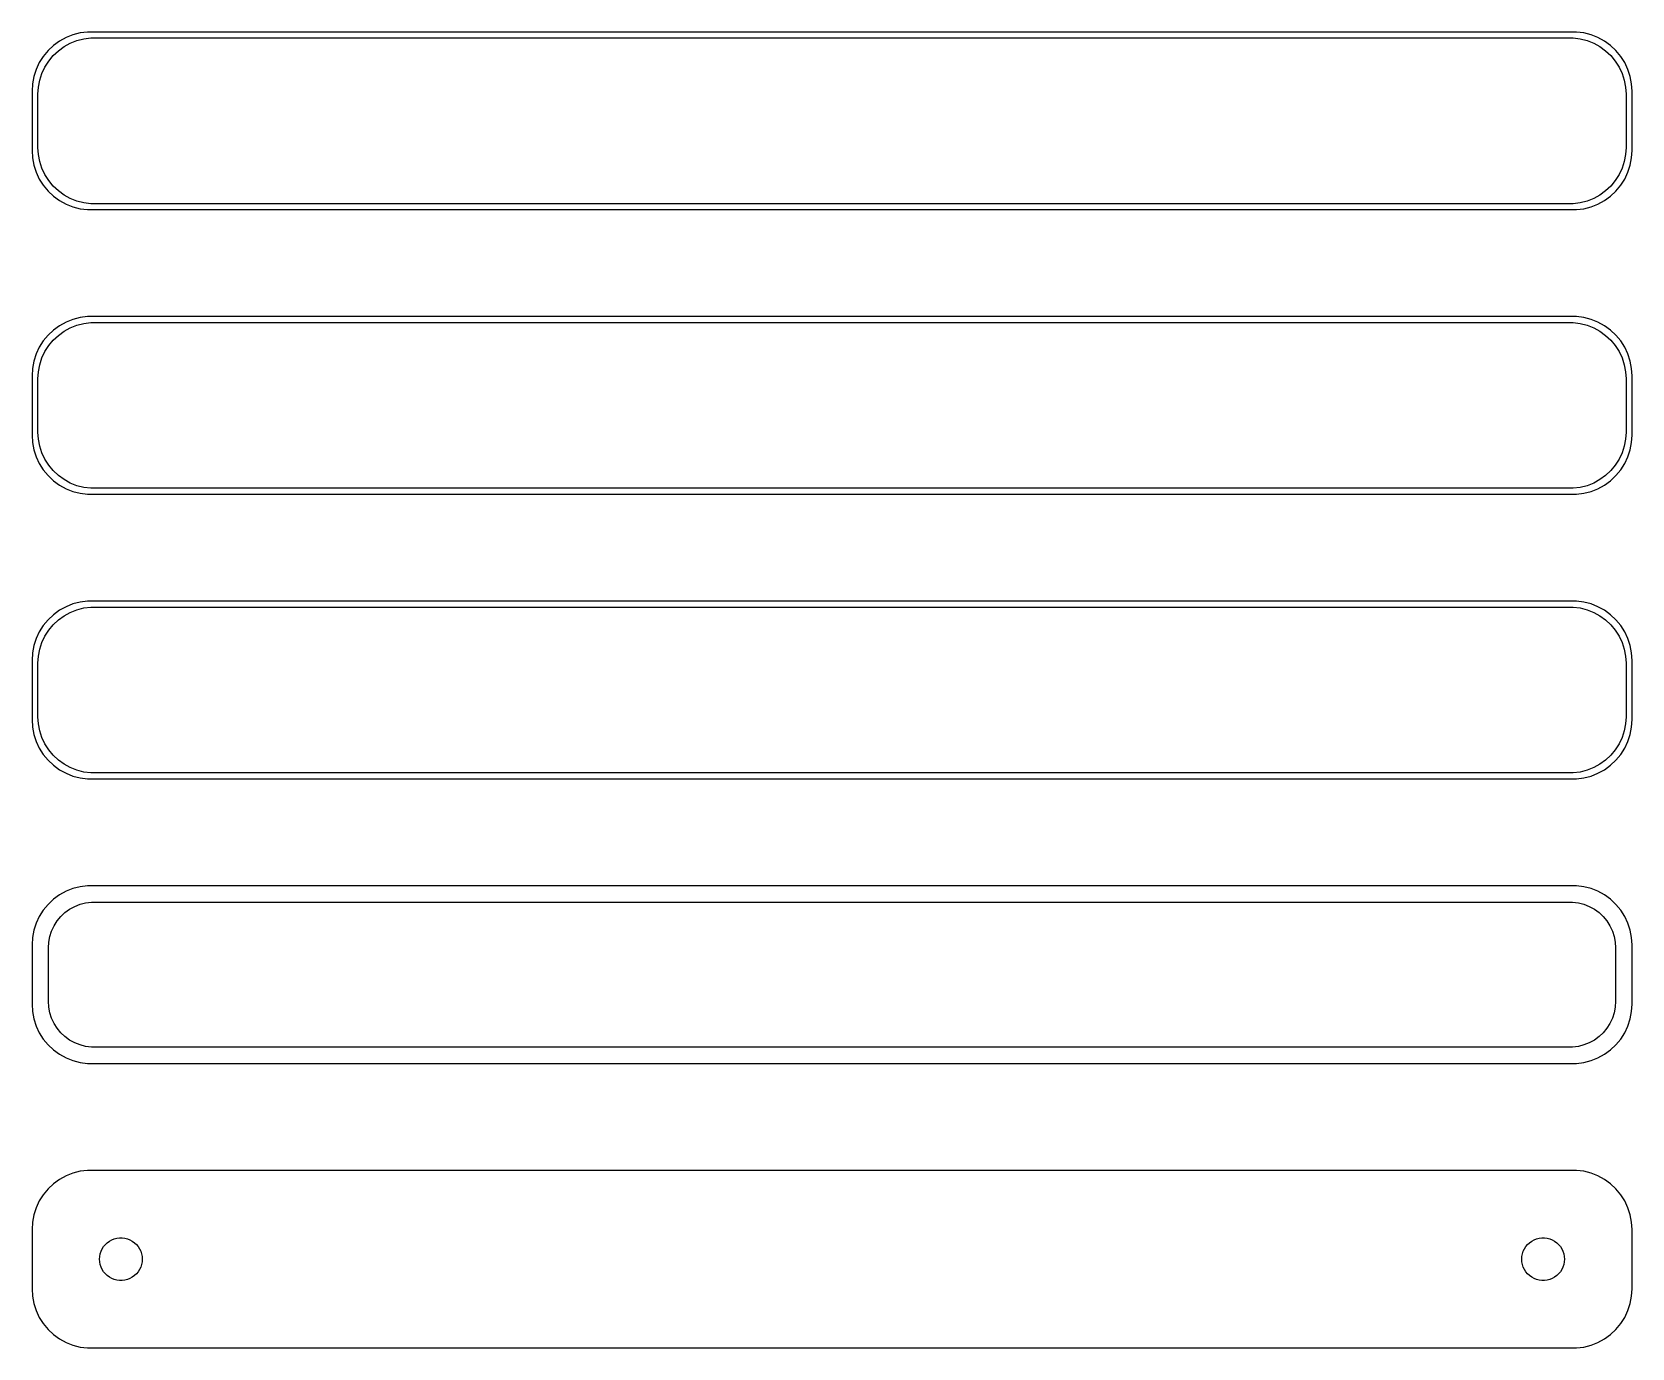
# Model space of a CAD drawing. Header units: metres. Extents: x -68 to 68, y 89 to 199.
import ezdxf

# ---------------------------------------------------------------- set-up
doc = ezdxf.new("R2010")
doc.units = ezdxf.units.M

msp = doc.modelspace()

# ---------------------------------------------------------------- linework, layer by layer
for p, q in [((-65.1791, 198.722), (-65.6871, 198.353)), ((-64.6289, 199.024), (-65.1791, 198.722)), ((-64.7952, 198.261), (-64.2724, 198.548)), ((-64.0451, 199.255), (-64.6289, 199.024)), ((-64.2724, 198.548), (-63.7178, 198.768)), ((-63.4369, 199.411), (-64.0451, 199.255)), ((-63.7178, 198.768), (-63.1401, 198.916)), ((-62.8139, 199.49), (-63.4369, 199.411)), ((-63.1401, 198.916), (-62.5482, 198.991)), ((62.8139, 199.49), (-62.8139, 199.49)), ((-62.5482, 198.991), (62.5482, 198.991)), ((62.5482, 198.991), (63.1401, 198.916)), ((63.4369, 199.411), (62.8139, 199.49)), ((63.1401, 198.916), (63.7178, 198.768)), ((64.0451, 199.255), (63.4369, 199.411)), ((63.7178, 198.768), (64.2724, 198.548)), ((64.6289, 199.024), (64.0451, 199.255)), ((64.2724, 198.548), (64.7952, 198.261)), ((65.1791, 198.722), (64.6289, 199.024)), ((65.6871, 198.353), (65.1791, 198.722)), ((-66.5451, 197.439), (-66.8815, 196.909)), ((-66.1448, 197.923), (-66.5451, 197.439)), ((-65.6871, 198.353), (-66.1448, 197.923)), ((-66.0928, 197.042), (-65.7126, 197.502)), ((-65.7126, 197.502), (-65.2778, 197.91)), ((-65.2778, 197.91), (-64.7952, 198.261)), ((64.7952, 198.261), (65.2778, 197.91)), ((65.2778, 197.91), (65.7126, 197.502)), ((66.1448, 197.923), (65.6871, 198.353)), ((65.7126, 197.502), (66.0928, 197.042)), ((66.5451, 197.439), (66.1448, 197.923)), ((66.8815, 196.909), (66.5451, 197.439)), ((-67.1489, 196.341), (-67.3429, 195.743)), ((-66.8815, 196.909), (-67.1489, 196.341)), ((-66.8508, 195.431), (-66.6664, 195.999)), ((-66.6664, 195.999), (-66.4125, 196.538)), ((-66.4125, 196.538), (-66.0928, 197.042)), ((66.0928, 197.042), (66.4125, 196.538)), ((66.4125, 196.538), (66.6664, 195.999)), ((66.6664, 195.999), (66.8508, 195.431)), ((67.1489, 196.341), (66.8815, 196.909)), ((67.3429, 195.743), (67.1489, 196.341)), ((-67.4606, 195.127), (-67.5, 194.5)), ((-67.5, 194.5), (-67.5, 189.5)), ((-67.3429, 195.743), (-67.4606, 195.127)), ((-67, 194.25), (-66.9625, 194.845)), ((-66.9625, 194.845), (-66.8508, 195.431)), ((66.8508, 195.431), (66.9625, 194.845)), ((66.9625, 194.845), (67, 194.25)), ((67.4606, 195.127), (67.3429, 195.743)), ((67.5, 194.5), (67.4606, 195.127)), ((67.5, 189.5), (67.5, 194.5)), ((-67, 189.75), (-67, 194.25)), ((67, 194.25), (67, 189.75)), ((-67.5, 189.5), (-67.4606, 188.873)), ((-66.9625, 189.155), (-67, 189.75)), ((-66.8508, 188.569), (-66.9625, 189.155)), ((66.9625, 189.155), (66.8508, 188.569)), ((67, 189.75), (66.9625, 189.155)), ((67.4606, 188.873), (67.5, 189.5)), ((-67.4606, 188.873), (-67.3429, 188.257)), ((-67.3429, 188.257), (-67.1489, 187.659)), ((-67.1489, 187.659), (-66.8815, 187.091)), ((-66.6664, 188.001), (-66.8508, 188.569)), ((-66.4125, 187.462), (-66.6664, 188.001)), ((66.6664, 188.001), (66.4125, 187.462)), ((66.8508, 188.569), (66.6664, 188.001)), ((66.8815, 187.091), (67.1489, 187.659)), ((67.1489, 187.659), (67.3429, 188.257)), ((67.3429, 188.257), (67.4606, 188.873)), ((-66.8815, 187.091), (-66.5451, 186.561)), ((-66.5451, 186.561), (-66.1448, 186.077)), ((-66.0928, 186.958), (-66.4125, 187.462)), ((-65.7126, 186.498), (-66.0928, 186.958)), ((-65.2778, 186.09), (-65.7126, 186.498)), ((65.7126, 186.498), (65.2778, 186.09)), ((66.0928, 186.958), (65.7126, 186.498)), ((66.4125, 187.462), (66.0928, 186.958)), ((66.1448, 186.077), (66.5451, 186.561)), ((66.5451, 186.561), (66.8815, 187.091)), ((-66.1448, 186.077), (-65.6871, 185.647)), ((-65.6871, 185.647), (-65.1791, 185.278)), ((-64.7952, 185.739), (-65.2778, 186.09)), ((-65.1791, 185.278), (-64.6289, 184.976)), ((-64.2724, 185.452), (-64.7952, 185.739)), ((-64.6289, 184.976), (-64.0451, 184.745)), ((-63.7178, 185.232), (-64.2724, 185.452)), ((-63.1401, 185.084), (-63.7178, 185.232)), ((-62.5482, 185.009), (-63.1401, 185.084)), ((62.5482, 185.009), (-62.5482, 185.009)), ((63.1401, 185.084), (62.5482, 185.009)), ((63.7178, 185.232), (63.1401, 185.084)), ((64.2724, 185.452), (63.7178, 185.232)), ((64.0451, 184.745), (64.6289, 184.976)), ((64.7952, 185.739), (64.2724, 185.452)), ((64.6289, 184.976), (65.1791, 185.278)), ((65.2778, 186.09), (64.7952, 185.739)), ((65.1791, 185.278), (65.6871, 185.647)), ((65.6871, 185.647), (66.1448, 186.077)), ((-64.0451, 184.745), (-63.4369, 184.589)), ((-63.4369, 184.589), (-62.8139, 184.51)), ((-62.8139, 184.51), (62.8139, 184.51)), ((62.8139, 184.51), (63.4369, 184.589)), ((63.4369, 184.589), (64.0451, 184.745)), ((-65.6871, 174.353), (-66.1448, 173.923)), ((-65.1791, 174.722), (-65.6871, 174.353)), ((-65.2778, 173.91), (-64.7952, 174.261)), ((-64.6289, 175.024), (-65.1791, 174.722)), ((-64.7952, 174.261), (-64.2724, 174.548)), ((-64.0451, 175.255), (-64.6289, 175.024)), ((-64.2724, 174.548), (-63.7178, 174.768)), ((-63.4369, 175.411), (-64.0451, 175.255)), ((-63.7178, 174.768), (-63.1401, 174.916)), ((-62.8139, 175.49), (-63.4369, 175.411)), ((-63.1401, 174.916), (-62.5482, 174.991)), ((62.8139, 175.49), (-62.8139, 175.49)), ((-62.5482, 174.991), (62.5482, 174.991)), ((62.5482, 174.991), (63.1401, 174.916)), ((63.4369, 175.411), (62.8139, 175.49)), ((63.1401, 174.916), (63.7178, 174.768)), ((64.0451, 175.255), (63.4369, 175.411)), ((63.7178, 174.768), (64.2724, 174.548)), ((64.6289, 175.024), (64.0451, 175.255)), ((64.2724, 174.548), (64.7952, 174.261)), ((65.1791, 174.722), (64.6289, 175.024)), ((64.7952, 174.261), (65.2778, 173.91)), ((65.6871, 174.353), (65.1791, 174.722)), ((66.1448, 173.923), (65.6871, 174.353)), ((-66.8815, 172.909), (-67.1489, 172.341)), ((-66.5451, 173.439), (-66.8815, 172.909)), ((-66.1448, 173.923), (-66.5451, 173.439)), ((-66.4125, 172.538), (-66.0928, 173.042)), ((-66.0928, 173.042), (-65.7126, 173.502)), ((-65.7126, 173.502), (-65.2778, 173.91)), ((65.2778, 173.91), (65.7126, 173.502)), ((65.7126, 173.502), (66.0928, 173.042)), ((66.0928, 173.042), (66.4125, 172.538)), ((66.5451, 173.439), (66.1448, 173.923)), ((66.8815, 172.909), (66.5451, 173.439)), ((67.1489, 172.341), (66.8815, 172.909)), ((-67.3429, 171.743), (-67.4606, 171.127)), ((-67.1489, 172.341), (-67.3429, 171.743)), ((-66.8508, 171.431), (-66.6664, 171.999)), ((-66.6664, 171.999), (-66.4125, 172.538)), ((66.4125, 172.538), (66.6664, 171.999)), ((66.6664, 171.999), (66.8508, 171.431)), ((67.3429, 171.743), (67.1489, 172.341)), ((67.4606, 171.127), (67.3429, 171.743)), ((-67.4606, 171.127), (-67.5, 170.5)), ((-67.5, 170.5), (-67.5, 165.5)), ((-67, 170.25), (-66.9625, 170.845)), ((-67, 165.75), (-67, 170.25)), ((-66.9625, 170.845), (-66.8508, 171.431)), ((66.8508, 171.431), (66.9625, 170.845)), ((66.9625, 170.845), (67, 170.25)), ((67, 170.25), (67, 165.75)), ((67.5, 170.5), (67.4606, 171.127)), ((67.5, 165.5), (67.5, 170.5)), ((-67.5, 165.5), (-67.4606, 164.873)), ((-67.4606, 164.873), (-67.3429, 164.257)), ((-66.9625, 165.155), (-67, 165.75)), ((-66.8508, 164.569), (-66.9625, 165.155)), ((66.9625, 165.155), (66.8508, 164.569)), ((67, 165.75), (66.9625, 165.155)), ((67.3429, 164.257), (67.4606, 164.873)), ((67.4606, 164.873), (67.5, 165.5)), ((-67.3429, 164.257), (-67.1489, 163.659)), ((-67.1489, 163.659), (-66.8815, 163.091)), ((-66.6664, 164.001), (-66.8508, 164.569)), ((-66.4125, 163.462), (-66.6664, 164.001)), ((-66.0928, 162.958), (-66.4125, 163.462)), ((66.4125, 163.462), (66.0928, 162.958)), ((66.6664, 164.001), (66.4125, 163.462)), ((66.8508, 164.569), (66.6664, 164.001)), ((66.8815, 163.091), (67.1489, 163.659)), ((67.1489, 163.659), (67.3429, 164.257)), ((-66.8815, 163.091), (-66.5451, 162.561)), ((-66.5451, 162.561), (-66.1448, 162.077)), ((-66.1448, 162.077), (-65.6871, 161.647)), ((-65.7126, 162.498), (-66.0928, 162.958)), ((-65.2778, 162.09), (-65.7126, 162.498)), ((-64.7952, 161.739), (-65.2778, 162.09)), ((65.2778, 162.09), (64.7952, 161.739)), ((65.7126, 162.498), (65.2778, 162.09)), ((65.6871, 161.647), (66.1448, 162.077)), ((66.0928, 162.958), (65.7126, 162.498)), ((66.1448, 162.077), (66.5451, 162.561)), ((66.5451, 162.561), (66.8815, 163.091)), ((-65.6871, 161.647), (-65.1791, 161.278)), ((-65.1791, 161.278), (-64.6289, 160.976)), ((-64.2724, 161.452), (-64.7952, 161.739)), ((-64.6289, 160.976), (-64.0451, 160.745)), ((-63.7178, 161.232), (-64.2724, 161.452)), ((-64.0451, 160.745), (-63.4369, 160.589)), ((-63.1401, 161.084), (-63.7178, 161.232)), ((-62.5482, 161.009), (-63.1401, 161.084)), ((62.5482, 161.009), (-62.5482, 161.009)), ((63.1401, 161.084), (62.5482, 161.009)), ((63.7178, 161.232), (63.1401, 161.084)), ((63.4369, 160.589), (64.0451, 160.745)), ((64.2724, 161.452), (63.7178, 161.232)), ((64.0451, 160.745), (64.6289, 160.976)), ((64.7952, 161.739), (64.2724, 161.452)), ((64.6289, 160.976), (65.1791, 161.278)), ((65.1791, 161.278), (65.6871, 161.647)), ((-63.4369, 160.589), (-62.8139, 160.51)), ((-62.8139, 160.51), (62.8139, 160.51)), ((62.8139, 160.51), (63.4369, 160.589)), ((-64.0451, 151.255), (-64.6289, 151.024)), ((-63.4369, 151.411), (-64.0451, 151.255)), ((-62.8139, 151.49), (-63.4369, 151.411)), ((62.8139, 151.49), (-62.8139, 151.49)), ((63.4369, 151.411), (62.8139, 151.49)), ((64.0451, 151.255), (63.4369, 151.411)), ((64.6289, 151.024), (64.0451, 151.255)), ((-66.1448, 149.923), (-66.5451, 149.439)), ((-65.6871, 150.353), (-66.1448, 149.923)), ((-65.7126, 149.502), (-65.2778, 149.91)), ((-65.1791, 150.722), (-65.6871, 150.353)), ((-65.2778, 149.91), (-64.7952, 150.261)), ((-64.6289, 151.024), (-65.1791, 150.722)), ((-64.7952, 150.261), (-64.2724, 150.548)), ((-64.2724, 150.548), (-63.7178, 150.768)), ((-63.7178, 150.768), (-63.1401, 150.916)), ((-63.1401, 150.916), (-62.5482, 150.991)), ((-62.5482, 150.991), (62.5482, 150.991)), ((62.5482, 150.991), (63.1401, 150.916)), ((63.1401, 150.916), (63.7178, 150.768)), ((63.7178, 150.768), (64.2724, 150.548)), ((64.2724, 150.548), (64.7952, 150.261)), ((65.1791, 150.722), (64.6289, 151.024)), ((64.7952, 150.261), (65.2778, 149.91)), ((65.6871, 150.353), (65.1791, 150.722)), ((65.2778, 149.91), (65.7126, 149.502)), ((66.1448, 149.923), (65.6871, 150.353)), ((66.5451, 149.439), (66.1448, 149.923)), ((-66.8815, 148.909), (-67.1489, 148.341)), ((-66.5451, 149.439), (-66.8815, 148.909)), ((-66.6664, 147.999), (-66.4125, 148.538)), ((-66.4125, 148.538), (-66.0928, 149.042)), ((-66.0928, 149.042), (-65.7126, 149.502)), ((65.7126, 149.502), (66.0928, 149.042)), ((66.0928, 149.042), (66.4125, 148.538)), ((66.4125, 148.538), (66.6664, 147.999)), ((66.8815, 148.909), (66.5451, 149.439)), ((67.1489, 148.341), (66.8815, 148.909)), ((-67.3429, 147.743), (-67.4606, 147.127)), ((-67.1489, 148.341), (-67.3429, 147.743)), ((-66.9625, 146.845), (-66.8508, 147.431)), ((-66.8508, 147.431), (-66.6664, 147.999)), ((66.6664, 147.999), (66.8508, 147.431)), ((66.8508, 147.431), (66.9625, 146.845)), ((67.3429, 147.743), (67.1489, 148.341)), ((67.4606, 147.127), (67.3429, 147.743)), ((-67.4606, 147.127), (-67.5, 146.5)), ((-67.5, 146.5), (-67.5, 141.5)), ((-67, 146.25), (-66.9625, 146.845)), ((-67, 141.75), (-67, 146.25)), ((66.9625, 146.845), (67, 146.25)), ((67, 146.25), (67, 141.75)), ((67.5, 146.5), (67.4606, 147.127)), ((67.5, 141.5), (67.5, 146.5)), ((-66.9625, 141.155), (-67, 141.75)), ((67, 141.75), (66.9625, 141.155)), ((-67.5, 141.5), (-67.4606, 140.873)), ((-67.4606, 140.873), (-67.3429, 140.257)), ((-66.8508, 140.569), (-66.9625, 141.155)), ((-66.6664, 140.001), (-66.8508, 140.569)), ((66.8508, 140.569), (66.6664, 140.001)), ((66.9625, 141.155), (66.8508, 140.569)), ((67.3429, 140.257), (67.4606, 140.873)), ((67.4606, 140.873), (67.5, 141.5)), ((-67.3429, 140.257), (-67.1489, 139.659)), ((-67.1489, 139.659), (-66.8815, 139.091)), ((-66.8815, 139.091), (-66.5451, 138.561)), ((-66.4125, 139.462), (-66.6664, 140.001)), ((-66.0928, 138.958), (-66.4125, 139.462)), ((66.4125, 139.462), (66.0928, 138.958)), ((66.6664, 140.001), (66.4125, 139.462)), ((66.5451, 138.561), (66.8815, 139.091)), ((66.8815, 139.091), (67.1489, 139.659)), ((67.1489, 139.659), (67.3429, 140.257)), ((-66.5451, 138.561), (-66.1448, 138.077)), ((-66.1448, 138.077), (-65.6871, 137.647)), ((-65.7126, 138.498), (-66.0928, 138.958)), ((-65.2778, 138.09), (-65.7126, 138.498)), ((-64.7952, 137.739), (-65.2778, 138.09)), ((-64.2724, 137.452), (-64.7952, 137.739)), ((64.7952, 137.739), (64.2724, 137.452)), ((65.2778, 138.09), (64.7952, 137.739)), ((65.7126, 138.498), (65.2778, 138.09)), ((65.6871, 137.647), (66.1448, 138.077)), ((66.0928, 138.958), (65.7126, 138.498)), ((66.1448, 138.077), (66.5451, 138.561)), ((-65.6871, 137.647), (-65.1791, 137.278)), ((-65.1791, 137.278), (-64.6289, 136.976)), ((-64.6289, 136.976), (-64.0451, 136.745)), ((-63.7178, 137.232), (-64.2724, 137.452)), ((-64.0451, 136.745), (-63.4369, 136.589)), ((-63.1401, 137.084), (-63.7178, 137.232)), ((-63.4369, 136.589), (-62.8139, 136.51)), ((-62.5482, 137.009), (-63.1401, 137.084)), ((-62.8139, 136.51), (62.8139, 136.51)), ((62.5482, 137.009), (-62.5482, 137.009)), ((63.1401, 137.084), (62.5482, 137.009)), ((62.8139, 136.51), (63.4369, 136.589)), ((63.7178, 137.232), (63.1401, 137.084)), ((63.4369, 136.589), (64.0451, 136.745)), ((64.2724, 137.452), (63.7178, 137.232)), ((64.0451, 136.745), (64.6289, 136.976)), ((64.6289, 136.976), (65.1791, 137.278)), ((65.1791, 137.278), (65.6871, 137.647)), ((-64.6289, 127.024), (-65.1791, 126.722)), ((-64.0451, 127.255), (-64.6289, 127.024)), ((-63.4369, 127.411), (-64.0451, 127.255)), ((-62.8139, 127.49), (-63.4369, 127.411)), ((62.8139, 127.49), (-62.8139, 127.49)), ((63.4369, 127.411), (62.8139, 127.49)), ((64.0451, 127.255), (63.4369, 127.411)), ((64.6289, 127.024), (64.0451, 127.255)), ((65.1791, 126.722), (64.6289, 127.024)), ((-66.1448, 125.923), (-66.5451, 125.439)), ((-65.6871, 126.353), (-66.1448, 125.923)), ((-65.1791, 126.722), (-65.6871, 126.353)), ((-64.3234, 125.517), (-63.8975, 125.751)), ((-63.8975, 125.751), (-63.4457, 125.93)), ((-63.4457, 125.93), (-62.9751, 126.051)), ((-62.9751, 126.051), (-62.493, 126.112)), ((-62.493, 126.112), (62.493, 126.112)), ((62.493, 126.112), (62.9751, 126.051)), ((62.9751, 126.051), (63.4457, 125.93)), ((63.4457, 125.93), (63.8975, 125.751)), ((63.8975, 125.751), (64.3234, 125.517)), ((65.6871, 126.353), (65.1791, 126.722)), ((66.1448, 125.923), (65.6871, 126.353)), ((66.5451, 125.439), (66.1448, 125.923)), ((-67.1489, 124.341), (-67.3429, 123.743)), ((-66.8815, 124.909), (-67.1489, 124.341)), ((-66.5451, 125.439), (-66.8815, 124.909)), ((-65.6408, 124.114), (-65.3805, 124.524)), ((-65.3805, 124.524), (-65.0707, 124.899)), ((-65.0707, 124.899), (-64.7165, 125.231)), ((-64.7165, 125.231), (-64.3234, 125.517)), ((64.3234, 125.517), (64.7165, 125.231)), ((64.7165, 125.231), (65.0707, 124.899)), ((65.0707, 124.899), (65.3805, 124.524)), ((65.3805, 124.524), (65.6408, 124.114)), ((66.8815, 124.909), (66.5451, 125.439)), ((67.1489, 124.341), (66.8815, 124.909)), ((67.3429, 123.743), (67.1489, 124.341)), ((-67.4606, 123.127), (-67.5, 122.5)), ((-67.3429, 123.743), (-67.4606, 123.127)), ((-66.089, 122.735), (-65.9979, 123.212)), ((-65.9979, 123.212), (-65.8477, 123.674)), ((-65.8477, 123.674), (-65.6408, 124.114)), ((65.6408, 124.114), (65.8477, 123.674)), ((65.8477, 123.674), (65.9979, 123.212)), ((65.9979, 123.212), (66.089, 122.735)), ((67.4606, 123.127), (67.3429, 123.743)), ((67.5, 122.5), (67.4606, 123.127)), ((-67.5, 122.5), (-67.5, 117.5)), ((-66.1195, 122.25), (-66.089, 122.735)), ((-66.1195, 117.75), (-66.1195, 122.25)), ((66.089, 122.735), (66.1195, 122.25)), ((66.1195, 122.25), (66.1195, 117.75)), ((67.5, 117.5), (67.5, 122.5)), ((-67.5, 117.5), (-67.4606, 116.873)), ((-66.089, 117.265), (-66.1195, 117.75)), ((66.1195, 117.75), (66.089, 117.265)), ((67.4606, 116.873), (67.5, 117.5)), ((-67.4606, 116.873), (-67.3429, 116.257)), ((-67.3429, 116.257), (-67.1489, 115.659)), ((-65.9979, 116.788), (-66.089, 117.265)), ((-65.8477, 116.326), (-65.9979, 116.788)), ((-65.6408, 115.886), (-65.8477, 116.326)), ((65.8477, 116.326), (65.6408, 115.886)), ((65.9979, 116.788), (65.8477, 116.326)), ((66.089, 117.265), (65.9979, 116.788)), ((67.1489, 115.659), (67.3429, 116.257)), ((67.3429, 116.257), (67.4606, 116.873)), ((-67.1489, 115.659), (-66.8815, 115.091)), ((-66.8815, 115.091), (-66.5451, 114.561)), ((-65.3805, 115.476), (-65.6408, 115.886)), ((-65.0707, 115.101), (-65.3805, 115.476)), ((-64.7165, 114.769), (-65.0707, 115.101)), ((-64.3234, 114.483), (-64.7165, 114.769)), ((64.7165, 114.769), (64.3234, 114.483)), ((65.0707, 115.101), (64.7165, 114.769)), ((65.3805, 115.476), (65.0707, 115.101)), ((65.6408, 115.886), (65.3805, 115.476)), ((66.5451, 114.561), (66.8815, 115.091)), ((66.8815, 115.091), (67.1489, 115.659)), ((-66.5451, 114.561), (-66.1448, 114.077)), ((-66.1448, 114.077), (-65.6871, 113.647)), ((-65.6871, 113.647), (-65.1791, 113.278)), ((-63.8975, 114.249), (-64.3234, 114.483)), ((-63.4457, 114.07), (-63.8975, 114.249)), ((-62.9751, 113.949), (-63.4457, 114.07)), ((-62.493, 113.888), (-62.9751, 113.949)), ((62.493, 113.888), (-62.493, 113.888)), ((62.9751, 113.949), (62.493, 113.888)), ((63.4457, 114.07), (62.9751, 113.949)), ((63.8975, 114.249), (63.4457, 114.07)), ((64.3234, 114.483), (63.8975, 114.249)), ((65.1791, 113.278), (65.6871, 113.647)), ((65.6871, 113.647), (66.1448, 114.077)), ((66.1448, 114.077), (66.5451, 114.561)), ((-65.1791, 113.278), (-64.6289, 112.976)), ((-64.6289, 112.976), (-64.0451, 112.745)), ((-64.0451, 112.745), (-63.4369, 112.589)), ((-63.4369, 112.589), (-62.8139, 112.51)), ((-62.8139, 112.51), (62.8139, 112.51)), ((62.8139, 112.51), (63.4369, 112.589)), ((63.4369, 112.589), (64.0451, 112.745)), ((64.0451, 112.745), (64.6289, 112.976)), ((64.6289, 112.976), (65.1791, 113.278)), ((-65.1791, 102.722), (-65.6871, 102.353)), ((-64.6289, 103.024), (-65.1791, 102.722)), ((-64.0451, 103.255), (-64.6289, 103.024)), ((-63.4369, 103.411), (-64.0451, 103.255)), ((-62.8139, 103.49), (-63.4369, 103.411)), ((62.8139, 103.49), (-62.8139, 103.49)), ((63.4369, 103.411), (62.8139, 103.49)), ((64.0451, 103.255), (63.4369, 103.411)), ((64.6289, 103.024), (64.0451, 103.255)), ((65.1791, 102.722), (64.6289, 103.024)), ((65.6871, 102.353), (65.1791, 102.722)), ((-66.5451, 101.439), (-66.8815, 100.909)), ((-66.1448, 101.923), (-66.5451, 101.439)), ((-65.6871, 102.353), (-66.1448, 101.923)), ((66.1448, 101.923), (65.6871, 102.353)), ((66.5451, 101.439), (66.1448, 101.923)), ((66.8815, 100.909), (66.5451, 101.439)), ((-67.1489, 100.341), (-67.3429, 99.7434)), ((-66.8815, 100.909), (-67.1489, 100.341)), ((67.1489, 100.341), (66.8815, 100.909)), ((67.3429, 99.7434), (67.1489, 100.341)), ((-67.4606, 99.1267), (-67.5, 98.5)), ((-67.3429, 99.7434), (-67.4606, 99.1267)), ((67.4606, 99.1267), (67.3429, 99.7434)), ((67.5, 98.5), (67.4606, 99.1267)), ((-67.5, 98.5), (-67.5, 93.5)), ((-61.4562, 97.058), (-61.3121, 97.2322)), ((-61.3121, 97.2322), (-61.1474, 97.3869)), ((-61.1474, 97.3869), (-60.9645, 97.5198)), ((-60.9645, 97.5198), (-60.7664, 97.6287)), ((-60.7664, 97.6287), (-60.5562, 97.7119)), ((-60.5562, 97.7119), (-60.3373, 97.7681)), ((-60.3373, 97.7681), (-60.113, 97.7964)), ((-60.113, 97.7964), (-59.887, 97.7964)), ((-59.887, 97.7964), (-59.6627, 97.7681)), ((-59.6627, 97.7681), (-59.4438, 97.7119)), ((-59.4438, 97.7119), (-59.2336, 97.6287)), ((-59.2336, 97.6287), (-59.0355, 97.5198)), ((-59.0355, 97.5198), (-58.8526, 97.3869)), ((-58.8526, 97.3869), (-58.6879, 97.2322)), ((-58.6879, 97.2322), (-58.5438, 97.058)), ((58.5438, 97.058), (58.6879, 97.2322)), ((58.6879, 97.2322), (58.8526, 97.3869)), ((58.8526, 97.3869), (59.0355, 97.5198)), ((59.0355, 97.5198), (59.2336, 97.6287)), ((59.2336, 97.6287), (59.4438, 97.7119)), ((59.4438, 97.7119), (59.6627, 97.7681)), ((59.6627, 97.7681), (59.887, 97.7964)), ((59.887, 97.7964), (60.113, 97.7964)), ((60.113, 97.7964), (60.3373, 97.7681)), ((60.3373, 97.7681), (60.5562, 97.7119)), ((60.5562, 97.7119), (60.7664, 97.6287)), ((60.7664, 97.6287), (60.9645, 97.5198)), ((60.9645, 97.5198), (61.1474, 97.3869)), ((61.1474, 97.3869), (61.3121, 97.2322)), ((61.3121, 97.2322), (61.4562, 97.058)), ((67.5, 93.5), (67.5, 98.5)), ((-61.8, 96), (-61.7858, 96.2256)), ((-61.7858, 95.7744), (-61.8, 96)), ((-61.7858, 96.2256), (-61.7434, 96.4476)), ((-61.7434, 96.4476), (-61.6736, 96.6626)), ((-61.6736, 96.6626), (-61.5773, 96.8671)), ((-61.5773, 96.8671), (-61.4562, 97.058)), ((-58.5438, 97.058), (-58.4226, 96.8671)), ((-58.4226, 96.8671), (-58.3264, 96.6626)), ((-58.3264, 96.6626), (-58.2565, 96.4476)), ((-58.2565, 96.4476), (-58.2142, 96.2256)), ((-58.2142, 96.2256), (-58.2, 96)), ((-58.2, 96), (-58.2142, 95.7744)), ((58.2, 96), (58.2142, 96.2256)), ((58.2142, 95.7744), (58.2, 96)), ((58.2142, 96.2256), (58.2565, 96.4476)), ((58.2565, 96.4476), (58.3264, 96.6626)), ((58.3264, 96.6626), (58.4226, 96.8671)), ((58.4226, 96.8671), (58.5438, 97.058)), ((61.4562, 97.058), (61.5773, 96.8671)), ((61.5773, 96.8671), (61.6736, 96.6626)), ((61.6736, 96.6626), (61.7434, 96.4476)), ((61.7434, 96.4476), (61.7858, 96.2256)), ((61.7858, 96.2256), (61.8, 96)), ((61.8, 96), (61.7858, 95.7744)), ((-61.7434, 95.5524), (-61.7858, 95.7744)), ((-61.6736, 95.3374), (-61.7434, 95.5524)), ((-61.5773, 95.1329), (-61.6736, 95.3374)), ((-61.4562, 94.942), (-61.5773, 95.1329)), ((-61.3121, 94.7678), (-61.4562, 94.942)), ((-61.1474, 94.6131), (-61.3121, 94.7678)), ((-60.9645, 94.4802), (-61.1474, 94.6131)), ((-58.8526, 94.6131), (-59.0355, 94.4802)), ((-58.6879, 94.7678), (-58.8526, 94.6131)), ((-58.5438, 94.942), (-58.6879, 94.7678)), ((-58.4226, 95.1329), (-58.5438, 94.942)), ((-58.3264, 95.3374), (-58.4226, 95.1329)), ((-58.2565, 95.5524), (-58.3264, 95.3374)), ((-58.2142, 95.7744), (-58.2565, 95.5524)), ((58.2565, 95.5524), (58.2142, 95.7744)), ((58.3264, 95.3374), (58.2565, 95.5524)), ((58.4226, 95.1329), (58.3264, 95.3374)), ((58.5438, 94.942), (58.4226, 95.1329)), ((58.6879, 94.7678), (58.5438, 94.942)), ((58.8526, 94.6131), (58.6879, 94.7678)), ((59.0355, 94.4802), (58.8526, 94.6131)), ((61.1474, 94.6131), (60.9645, 94.4802)), ((61.3121, 94.7678), (61.1474, 94.6131)), ((61.4562, 94.942), (61.3121, 94.7678)), ((61.5773, 95.1329), (61.4562, 94.942)), ((61.6736, 95.3374), (61.5773, 95.1329)), ((61.7434, 95.5524), (61.6736, 95.3374)), ((61.7858, 95.7744), (61.7434, 95.5524)), ((-67.5, 93.5), (-67.4606, 92.8733)), ((-60.7664, 94.3713), (-60.9645, 94.4802)), ((-60.5562, 94.2881), (-60.7664, 94.3713)), ((-60.3373, 94.2319), (-60.5562, 94.2881)), ((-60.113, 94.2036), (-60.3373, 94.2319)), ((-59.887, 94.2036), (-60.113, 94.2036)), ((-59.6627, 94.2319), (-59.887, 94.2036)), ((-59.4438, 94.2881), (-59.6627, 94.2319)), ((-59.2336, 94.3713), (-59.4438, 94.2881)), ((-59.0355, 94.4802), (-59.2336, 94.3713)), ((59.2336, 94.3713), (59.0355, 94.4802)), ((59.4438, 94.2881), (59.2336, 94.3713)), ((59.6627, 94.2319), (59.4438, 94.2881)), ((59.887, 94.2036), (59.6627, 94.2319)), ((60.113, 94.2036), (59.887, 94.2036)), ((60.3373, 94.2319), (60.113, 94.2036)), ((60.5562, 94.2881), (60.3373, 94.2319)), ((60.7664, 94.3713), (60.5562, 94.2881)), ((60.9645, 94.4802), (60.7664, 94.3713)), ((67.4606, 92.8733), (67.5, 93.5)), ((-67.4606, 92.8733), (-67.3429, 92.2566)), ((-67.3429, 92.2566), (-67.1489, 91.6594)), ((67.1489, 91.6594), (67.3429, 92.2566)), ((67.3429, 92.2566), (67.4606, 92.8733)), ((-67.1489, 91.6594), (-66.8815, 91.0912)), ((-66.8815, 91.0912), (-66.5451, 90.5611)), ((-66.5451, 90.5611), (-66.1448, 90.0773)), ((66.1448, 90.0773), (66.5451, 90.5611)), ((66.5451, 90.5611), (66.8815, 91.0912)), ((66.8815, 91.0912), (67.1489, 91.6594)), ((-66.1448, 90.0773), (-65.6871, 89.6474)), ((-65.6871, 89.6474), (-65.1791, 89.2784)), ((-65.1791, 89.2784), (-64.6289, 88.9759)), ((64.6289, 88.9759), (65.1791, 89.2784)), ((65.1791, 89.2784), (65.6871, 89.6474)), ((65.6871, 89.6474), (66.1448, 90.0773)), ((-64.6289, 88.9759), (-64.0451, 88.7447)), ((-64.0451, 88.7447), (-63.4369, 88.5886)), ((-63.4369, 88.5886), (-62.8139, 88.5099)), ((-62.8139, 88.5099), (62.8139, 88.5099)), ((62.8139, 88.5099), (63.4369, 88.5886)), ((63.4369, 88.5886), (64.0451, 88.7447)), ((64.0451, 88.7447), (64.6289, 88.9759))]:
    msp.add_line(p, q)

doc.saveas('drawing.dxf')
